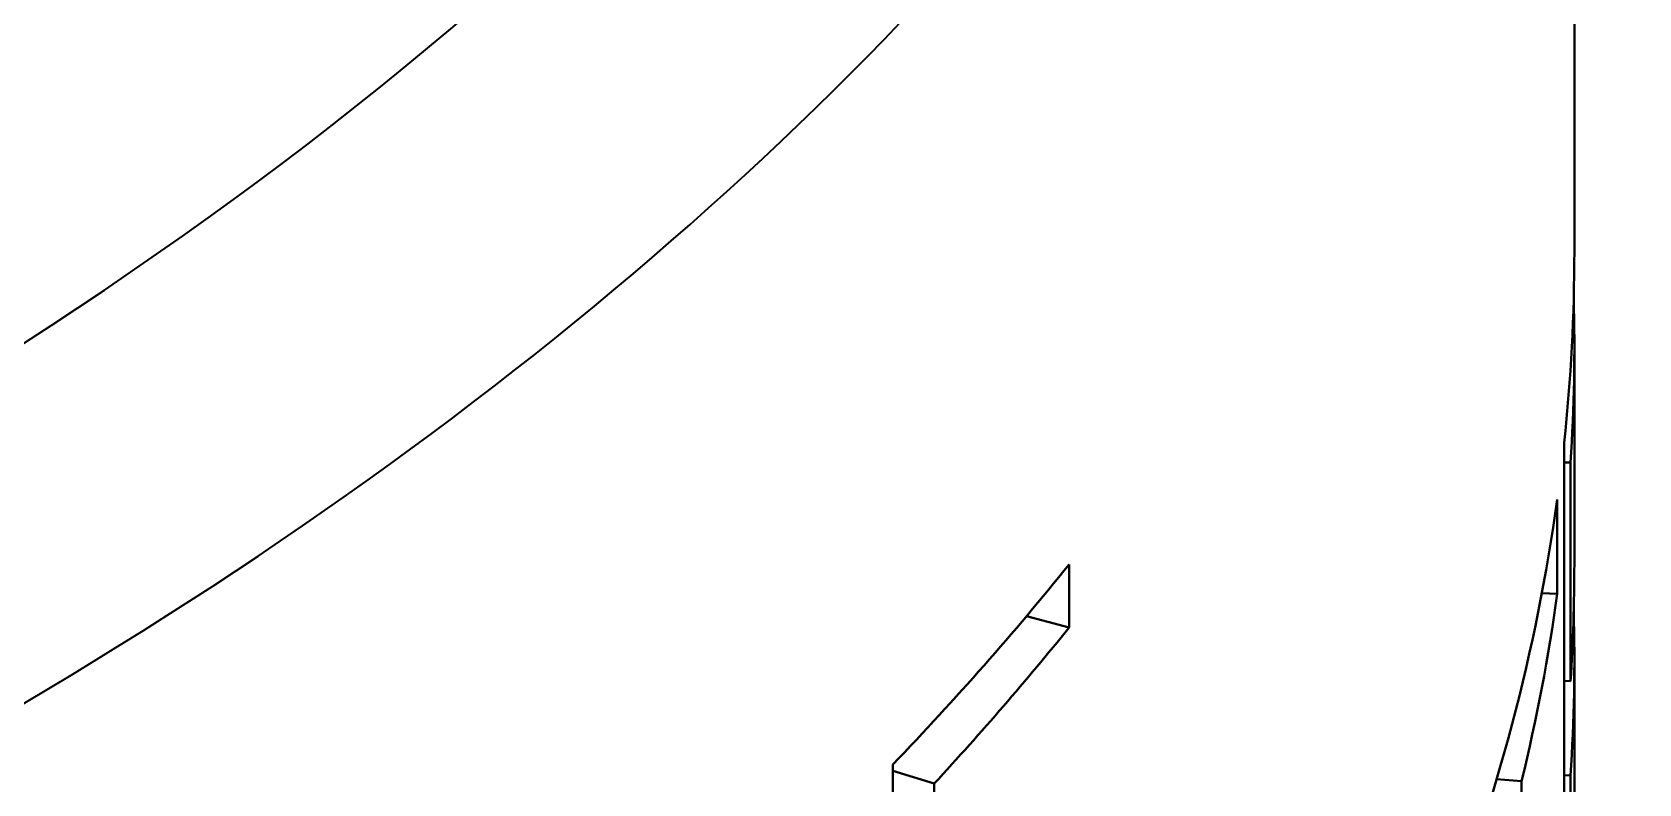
# Model space of a CAD drawing. Header units: millimetres. Extents: x 0 to 51860, y 0 to 5940.
# Drawn here: x 7716.27 to 7726.15, y 3991.9 to 3996.52 of the extents above; entities that cross this region are included whole.
import ezdxf

# ---------------------------------------------------------------- set-up
doc = ezdxf.new("R2010")
doc.units = ezdxf.units.MM
doc.header["$LTSCALE"] = 10
doc.layers.add('가시적인 것(ISO)', color=3, linetype='Continuous', lineweight=40)
doc.layers.add('가시적인 좁은 것(ISO)', color=3, linetype='Continuous', lineweight=35)

msp = doc.modelspace()

# ---------------------------------------------------------------- linework, layer by layer
at = {"layer": '가시적인 것(ISO)'}
for p, q in [((7725.7539, 3995.1771), (7725.7539, 4005.8794)), ((7725.7539, 3993.2531), (7725.7539, 3994.5967)), ((7725.6914, 3989.0934), (7725.6914, 3993.9987)), ((7725.6914, 3993.8778), (7725.7306, 3993.877)), ((7725.7306, 3993.877), (7725.7306, 3992.5334)), ((7725.6488, 3993.6496), (7725.6488, 3993.0692)), ((7722.6464, 3993.2491), (7722.6464, 3992.8622)), ((7725.5542, 3993.0735), (7725.6488, 3993.0692)), ((7722.385, 3992.9319), (7722.6464, 3992.8622)), ((7725.7539, 3990.8522), (7725.7539, 3992.6727)), ((7725.6914, 3992.5342), (7725.7306, 3992.5334)), ((7721.5638, 3988.7508), (7721.5638, 3992.021)), ((7721.5638, 3991.9809), (7721.8175, 3991.9031)), ((7721.8175, 3991.9031), (7721.8175, 3990.9809)), ((7725.276, 3991.9295), (7725.4293, 3991.9171)), ((7725.4293, 3991.9171), (7725.4293, 3987.5922)), ((7725.6914, 3991.9539), (7725.7306, 3991.953)), ((7725.7306, 3991.953), (7725.7306, 3990.1324))]:
    msp.add_line(p, q, dxfattribs=at)
for centre, major_axis, start_param, end_param in [((7692.2406, 3995.1771), (33.5133, 0), 6.22209, 6.283185), ((7692.2406, 3994.5967), (33.5133, 0), 6.245884, 6.298222), ((7692.2406, 3995.1771), (33.5133, 0), 6.060032, 6.203955), ((7692.2406, 4001.3651), (33.5133, 0), 5.777765, 5.849147), ((7692.2406, 3993.2531), (33.5133, 0), 6.245884, 6.283185), ((7692.2406, 3994.5967), (33.5133, 0), 6.14389, 6.203955), ((7692.2406, 3992.6727), (33.5133, 0), 6.245884, 6.298222), ((7692.2406, 4000.9782), (-33.5133, 0), 2.652035, 2.707554)]:
    msp.add_ellipse(centre, major_axis=major_axis, ratio=0.575862, start_param=start_param, end_param=end_param, dxfattribs=at)
at = {"layer": '가시적인 좁은 것(ISO)'}
for centre, major_axis, end_param in [((7692.2406, 4006.9695), (32.18, 0), 6.635672), ((7692.2406, 4005.8794), (33.5133, 0), 6.283185)]:
    msp.add_ellipse(centre, major_axis=major_axis, ratio=0.575862, start_param=4.673074, end_param=end_param, dxfattribs=at)

doc.saveas('drawing.dxf')
